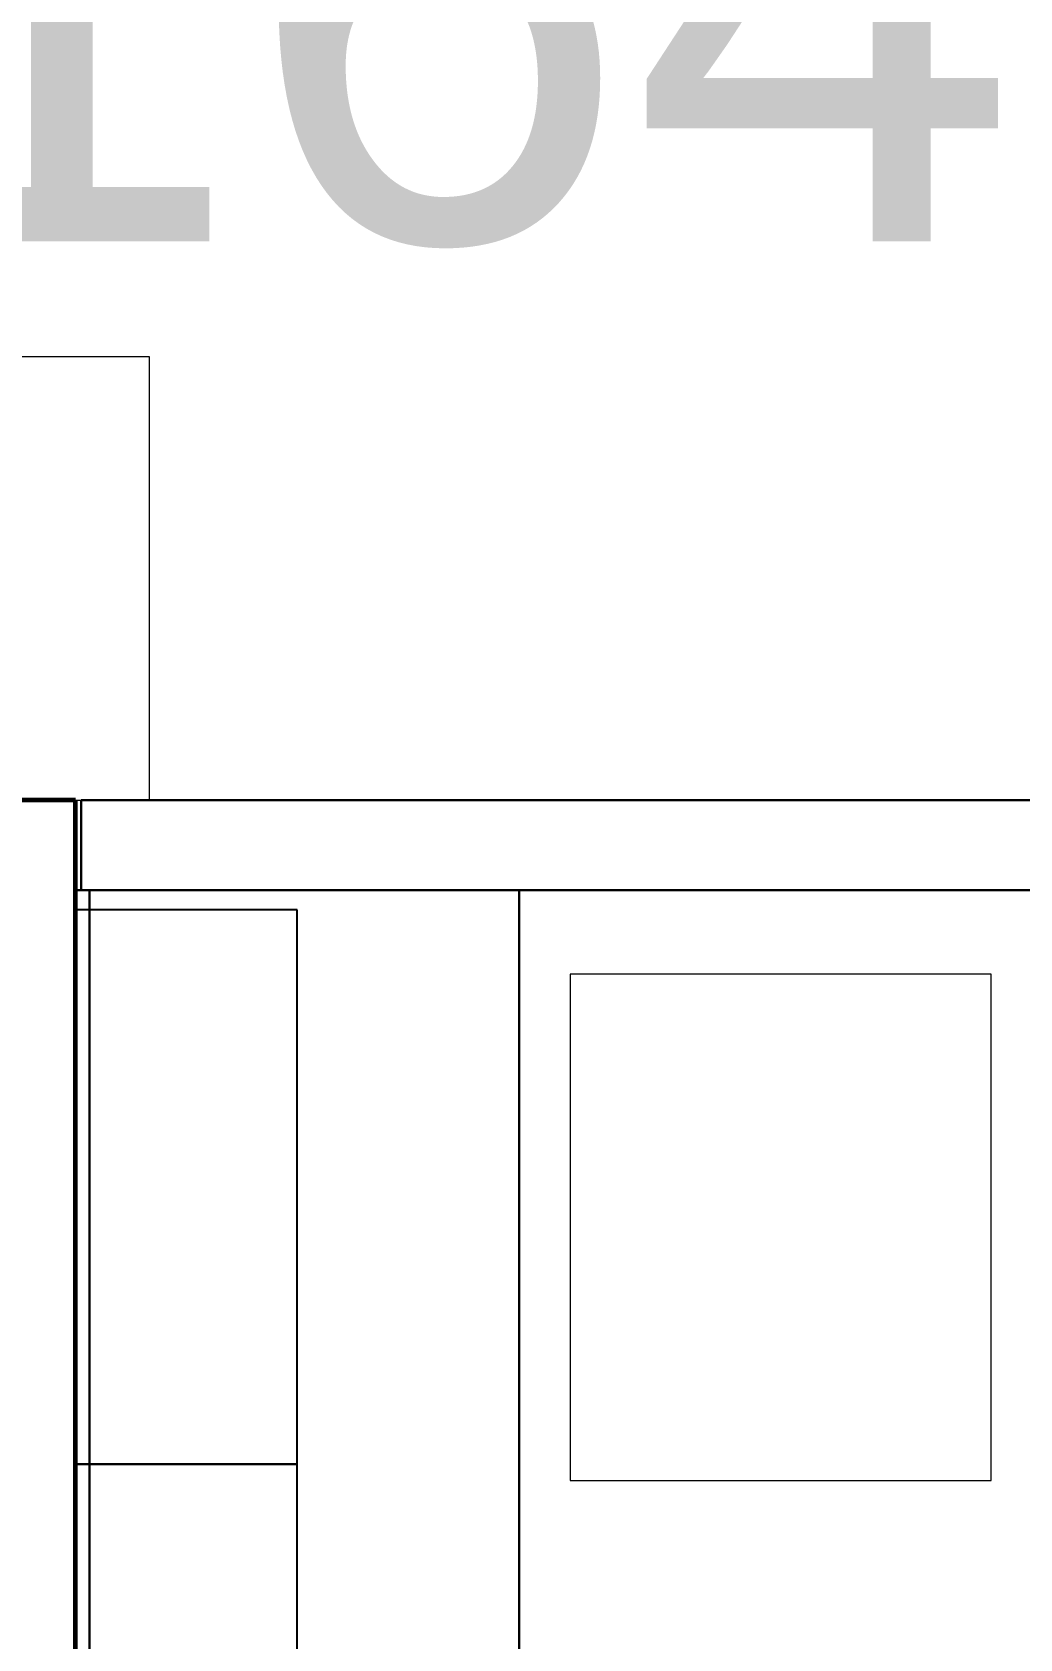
# Model space of a CAD drawing. Header units: inches. Extents: x -281 to 5521, y -151 to 3105.
# Drawn here: x 4160.1 to 4213.6, y 1942.2 to 2029.2 of the extents above; entities that cross this region are included whole.
import ezdxf

# ---------------------------------------------------------------- set-up
doc = ezdxf.new("R2010")
doc.units = ezdxf.units.IN
doc.header["$LTSCALE"] = 48
doc.header["$MEASUREMENT"] = 0
doc.layers.get('0').update_dxf_attribs({"linetype": 'CONTINUOUS'})
for name, color, linetype in [('A-ANNO-RNUM', 4, 'CONTINUOUS'), ('A-FLOR-CASE', 3, 'CONTINUOUS'), ('A-WALL-FULL', 6, 'CONTINUOUS')]:
    doc.layers.add(name, color=color, linetype=linetype)
doc.layers.add('A-FURN-1', color=8, linetype='CONTINUOUS', lineweight=13)
doc.layers.add('Q-SPCQ', color=91, linetype='CONTINUOUS', lineweight=9)
doc.styles.add('ARIAL', font='arial.ttf')

# ---------------------------------------------------------------- blocks, each defined once
blk = doc.blocks.new('PYXIS 1 - PYXIS 2-346867-SECOND FLOOR INFUSION PLAN')
at = {"layer": 'Q-SPCQ'}
for p, q in [((1372.403, 609.276), (1372.403, 581.878)), ((1395.189, 609.276), (1372.403, 609.276)), ((1395.189, 581.878), (1395.189, 609.276)), ((1372.403, 581.878), (1395.189, 581.878))]:
    blk.add_line(p, q, dxfattribs=at)
blk = doc.blocks.new('Counter Top - 24_ deep ADA-861359-SECOND FLOOR INFUSION PLAN')
at = {"layer": 'A-FLOR-CASE', "lineweight": 30}
for p, q in [((44.863, -0.313), (44.863, 0)), ((-47.262, -0.75), (44.863, -0.75)), ((-47.262, -24), (44.863, -24))]:
    blk.add_line(p, q, dxfattribs=at)
blk = doc.blocks.new('OFFICE DESK4 - OFFICE DESK-1286148-SECOND FLOOR INFUSION PLAN')
for p, q in [((1187.579, 881.289), (1163.579, 881.289)), ((1187.579, 845.601), (1187.579, 881.289)), ((1233.579, 828.601), (1204.579, 828.601)), ((1233.579, 804.601), (1233.579, 828.601)), ((1229.579, 804.601), (1229.891, 804.601))]:
    blk.add_line(p, q)
blk.add_arc((1204.579, 845.601), 17, 180, 270)
blk = doc.blocks.new('soffit filler - 30_-1073815-SECOND FLOOR INFUSION PLAN')
at = {"layer": 'A-FLOR-CASE'}
for p, q in [((16.172, 14.438), (-13.828, 14.438)), ((-13.828, 14.438), (-13.828, 2.437)), ((16.172, 2.437), (16.172, 14.438)), ((-13.828, 2.437), (16.172, 2.437))]:
    blk.add_line(p, q, dxfattribs=at)

msp = doc.modelspace()

# ---------------------------------------------------------------- linework, layer by layer
at = {"layer": 'A-WALL-FULL', "lineweight": 60}
for p, q in [((4162.5, 1987.625), (4096.5, 1987.625)), ((4162.5, 1914.188), (4162.5, 1987.625))]:
    msp.add_line(p, q, dxfattribs=at)
at = {"layer": 'A-WALL-FULL', "lineweight": 30}
for p, q in [((4270.5, 1987.625), (4162.812, 1987.625)), ((4162.812, 1987.625), (4162.812, 1982.75)), ((4162.812, 1982.75), (4270.5, 1982.75))]:
    msp.add_line(p, q, dxfattribs=at)

# ---------------------------------------------------------------- block references
at = {"layer": 'A-FLOR-CASE'}
for name, p, rotation in [('Counter Top - 24_ deep ADA-861359-SECOND FLOOR INFUSION PLAN', (4162.5, 1937.887), 90), ('soffit filler - 30_-1073815-SECOND FLOOR INFUSION PLAN', (4160.062, 1967.86), 270), ('soffit filler - 30_-1073815-SECOND FLOOR INFUSION PLAN', (4160.062, 1937.86), 270)]:
    msp.add_blockref(name, p, dxfattribs=dict(at, rotation=rotation))
at = {"layer": 'A-FURN-1'}
msp.add_blockref('OFFICE DESK4 - OFFICE DESK-1286148-SECOND FLOOR INFUSION PLAN', (2932.921, 1183.024), dxfattribs=at)
at = {"layer": 'Q-SPCQ'}
msp.add_blockref('PYXIS 1 - PYXIS 2-346867-SECOND FLOOR INFUSION PLAN', (2816.868, 1368.942), dxfattribs=at)

# ---------------------------------------------------------------- texts
at = {"layer": 'A-ANNO-RNUM', "style": 'ARIAL'}
msp.add_text('2164', height=27, dxfattribs=at).set_placement((4129.626, 2017.872))

doc.saveas('drawing.dxf')
